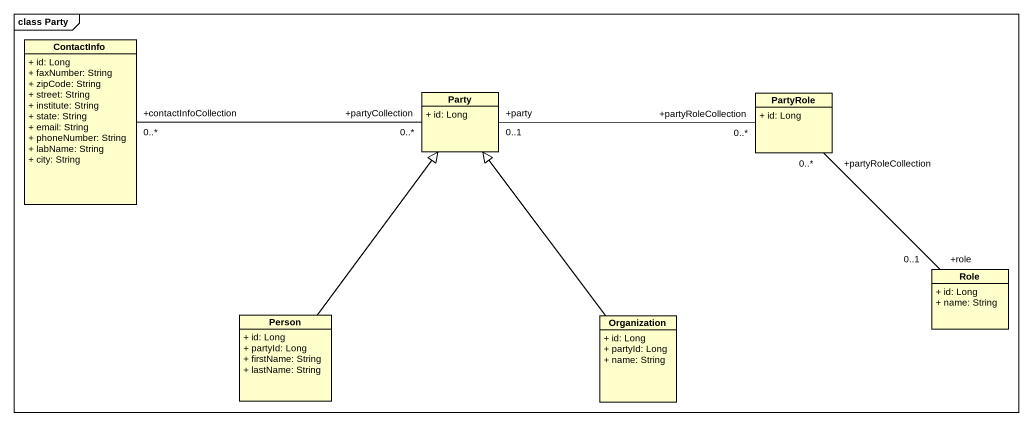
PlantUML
@startuml
mainframe class Party
hide circle
hide empty members
skinparam classAttributeIconSize 0
class ContactInfo {
  + id: Long
  + faxNumber: String
  + zipCode: String
  + street: String
  + institute: String
  + state: String
  + email: String
  + phoneNumber: String
  + labName: String
  + city: String
}
class Party {
  + id: Long
}
class PartyRole {
  + id: Long
}
class Role {
  + id: Long
  + name: String
}
class "Person" as Person_ {
  + id: Long
  + partyId: Long
  + firstName: String
  + lastName: String
}
class Organization {
  + id: Long
  + partyId: Long
  + name: String
}
ContactInfo "+contactInfoCollection\n0..*" -right- "+partyCollection\n0..*" Party
Party "+party\n0..1" -right- "+partyRoleCollection\n0..*" PartyRole
PartyRole "+partyRoleCollection\n0..*" -- "+role\n0..1" Role
Person_ -up-|> Party
Organization -up-|> Party
@enduml
